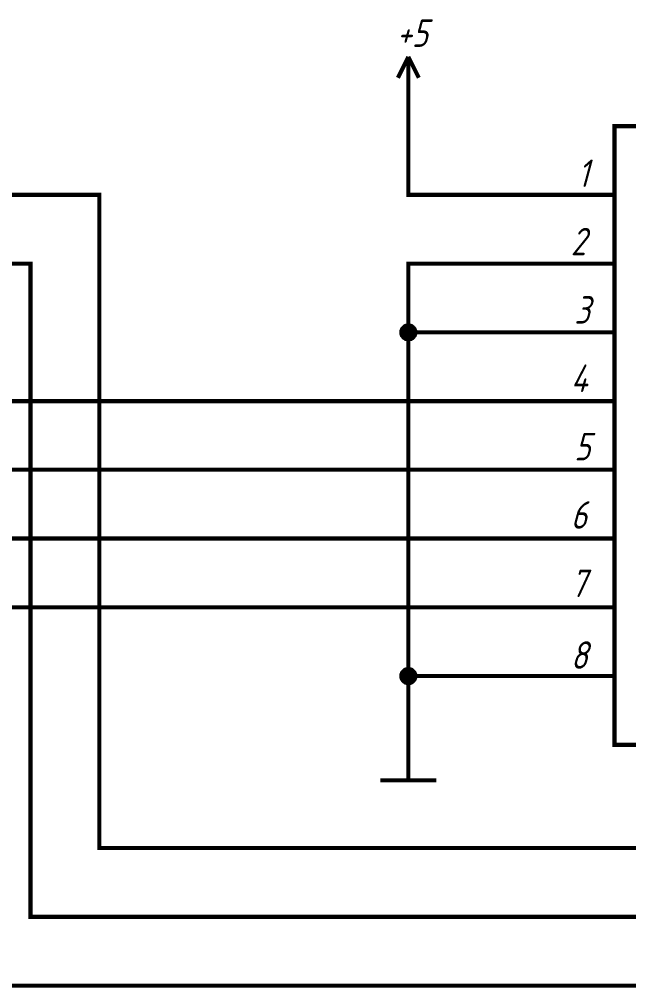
# Model space of a CAD drawing. Extents: x 260 to 1101, y 70 to 664.
# Drawn here: x 435.8 to 480.2, y 444.1 to 514.6 of the extents above; entities that cross this region are included whole.
import ezdxf

# ---------------------------------------------------------------- set-up
doc = ezdxf.new("R2010")
doc.units = 0
doc.header["$MEASUREMENT"] = 0
doc.layers.add('Sheet', color=255, linetype='CONTINUOUS')
doc.styles.add('GOST type A0', font='', dxfattribs={"oblique": 15, "height": 3.5})
doc.styles.get('GOST type A0').set_extended_font_data('GOST type A')

msp = doc.modelspace()

# ---------------------------------------------------------------- linework, layer by layer
at = {"layer": 'Sheet'}
for points, const_width in [([(464.142, 511.823), (463.381, 510.301)], 0.3), ([(464.142, 511.823), (464.903, 510.301)], 0.3), ([(464.142, 509.291), (464.142, 511.823)], 0.3), ([(476.642, 501.788), (464.142, 501.788), (464.142, 509.291)], 0.3), ([(414.157, 501.788), (441.658, 501.788), (441.658, 454.287), (514.127, 454.287), (514.127, 466.792), (509.127, 466.792)], 0.3), ([(479.142, 501.788), (476.642, 501.788)], 0.3), ([(414.157, 496.787), (436.658, 496.787), (436.658, 449.285), (519.127, 449.285), (519.127, 471.793), (509.127, 471.793)], 0.3), ([(464.142, 491.785), (464.142, 496.787), (476.642, 496.787)], 0.3), ([(479.142, 496.787), (476.642, 496.787)], 0.3), ([(463.63, 491.785), (463.63, 491.816), (463.63, 491.831), (463.63, 491.863), (463.645, 491.894), (463.645, 491.909), (463.661, 491.94), (463.661, 491.956), (463.676, 491.987), (463.676, 492.002), (463.692, 492.033), (463.707, 492.049), (463.723, 492.065), (463.738, 492.096), (463.754, 492.111), (463.77, 492.127), (463.785, 492.142), (463.801, 492.158), (463.816, 492.173), (463.832, 492.189), (463.863, 492.204), (463.878, 492.22), (463.894, 492.235), (463.925, 492.251), (463.94, 492.251), (463.971, 492.266), (463.987, 492.266), (464.018, 492.282), (464.034, 492.282), (464.065, 492.298), (464.096, 492.298), (464.111, 492.298), (464.142, 492.298)], 0.3), ([(463.63, 491.785), (463.63, 491.816), (463.63, 491.831), (463.63, 491.863), (463.645, 491.894), (463.645, 491.909), (463.661, 491.94), (463.661, 491.956), (463.676, 491.987), (463.676, 492.002), (463.692, 492.033), (463.707, 492.049), (463.723, 492.065), (463.738, 492.096), (463.754, 492.111), (463.77, 492.127), (463.785, 492.142), (463.801, 492.158), (463.816, 492.173), (463.832, 492.189), (463.863, 492.204), (463.878, 492.22), (463.894, 492.235), (463.925, 492.251), (463.94, 492.251), (463.971, 492.266), (463.987, 492.266), (464.018, 492.282), (464.034, 492.282), (464.065, 492.298), (464.096, 492.298), (464.111, 492.298), (464.142, 492.298)], 0.3), ([(463.63, 491.785), (463.63, 491.816), (463.63, 491.831), (463.63, 491.863), (463.645, 491.894), (463.645, 491.909), (463.661, 491.94), (463.661, 491.956), (463.676, 491.987), (463.676, 492.002), (463.692, 492.033), (463.707, 492.049), (463.723, 492.065), (463.738, 492.096), (463.754, 492.111), (463.77, 492.127), (463.785, 492.142), (463.801, 492.158), (463.816, 492.173), (463.832, 492.189), (463.863, 492.204), (463.878, 492.22), (463.894, 492.235), (463.925, 492.251), (463.94, 492.251), (463.971, 492.266), (463.987, 492.266), (464.018, 492.282), (464.034, 492.282), (464.065, 492.298), (464.096, 492.298), (464.111, 492.298), (464.142, 492.298)], 0.3), ([(463.63, 491.785), (463.63, 491.816), (463.63, 491.831), (463.63, 491.863), (463.645, 491.894), (463.645, 491.909), (463.661, 491.94), (463.661, 491.956), (463.676, 491.987), (463.676, 492.002), (463.692, 492.033), (463.707, 492.049), (463.723, 492.065), (463.738, 492.096), (463.754, 492.111), (463.77, 492.127), (463.785, 492.142), (463.801, 492.158), (463.816, 492.173), (463.832, 492.189), (463.863, 492.204), (463.878, 492.22), (463.894, 492.235), (463.925, 492.251), (463.94, 492.251), (463.971, 492.266), (463.987, 492.266), (464.018, 492.282), (464.034, 492.282), (464.065, 492.298), (464.096, 492.298), (464.111, 492.298), (464.142, 492.298)], 0.3), ([(463.63, 491.785), (463.63, 491.816), (463.63, 491.831), (463.63, 491.863), (463.645, 491.894), (463.645, 491.909), (463.661, 491.94), (463.661, 491.956), (463.676, 491.987), (463.676, 492.002), (463.692, 492.033), (463.707, 492.049), (463.723, 492.065), (463.738, 492.096), (463.754, 492.111), (463.77, 492.127), (463.785, 492.142), (463.801, 492.158), (463.816, 492.173), (463.832, 492.189), (463.863, 492.204), (463.878, 492.22), (463.894, 492.235), (463.925, 492.251), (463.94, 492.251), (463.971, 492.266), (463.987, 492.266), (464.018, 492.282), (464.034, 492.282), (464.065, 492.298), (464.096, 492.298), (464.111, 492.298), (464.142, 492.298)], 0.0991), ([(463.63, 491.785), (463.63, 491.816), (463.63, 491.831), (463.63, 491.863), (463.645, 491.894), (463.645, 491.909), (463.661, 491.94), (463.661, 491.956), (463.676, 491.987), (463.676, 492.002), (463.692, 492.033), (463.707, 492.049), (463.723, 492.065), (463.738, 492.096), (463.754, 492.111), (463.77, 492.127), (463.785, 492.142), (463.801, 492.158), (463.816, 492.173), (463.832, 492.189), (463.863, 492.204), (463.878, 492.22), (463.894, 492.235), (463.925, 492.251), (463.94, 492.251), (463.971, 492.266), (463.987, 492.266), (464.018, 492.282), (464.034, 492.282), (464.065, 492.298), (464.096, 492.298), (464.111, 492.298), (464.142, 492.298)], 0.0991), ([(463.63, 491.785), (463.63, 491.816), (463.63, 491.831), (463.63, 491.863), (463.645, 491.894), (463.645, 491.909), (463.661, 491.94), (463.661, 491.956), (463.676, 491.987), (463.676, 492.002), (463.692, 492.033), (463.707, 492.049), (463.723, 492.065), (463.738, 492.096), (463.754, 492.111), (463.77, 492.127), (463.785, 492.142), (463.801, 492.158), (463.816, 492.173), (463.832, 492.189), (463.863, 492.204), (463.878, 492.22), (463.894, 492.235), (463.925, 492.251), (463.94, 492.251), (463.971, 492.266), (463.987, 492.266), (464.018, 492.282), (464.034, 492.282), (464.065, 492.298), (464.096, 492.298), (464.111, 492.298), (464.142, 492.298)], 0.0991), ([(463.63, 491.785), (463.63, 491.816), (463.63, 491.831), (463.63, 491.863), (463.645, 491.894), (463.645, 491.909), (463.661, 491.94), (463.661, 491.956), (463.676, 491.987), (463.676, 492.002), (463.692, 492.033), (463.707, 492.049), (463.723, 492.065), (463.738, 492.096), (463.754, 492.111), (463.77, 492.127), (463.785, 492.142), (463.801, 492.158), (463.816, 492.173), (463.832, 492.189), (463.863, 492.204), (463.878, 492.22), (463.894, 492.235), (463.925, 492.251), (463.94, 492.251), (463.971, 492.266), (463.987, 492.266), (464.018, 492.282), (464.034, 492.282), (464.065, 492.298), (464.096, 492.298), (464.111, 492.298), (464.142, 492.298)], 0.0991), ([(464.142, 492.298), (464.142, 492.298)], 0.3), ([(464.142, 492.298), (464.173, 492.298), (464.189, 492.298), (464.22, 492.298), (464.251, 492.282), (464.266, 492.282), (464.298, 492.266), (464.313, 492.266), (464.344, 492.251), (464.36, 492.251), (464.391, 492.235), (464.406, 492.22), (464.422, 492.204), (464.453, 492.189), (464.468, 492.173), (464.484, 492.158), (464.499, 492.142), (464.515, 492.127), (464.53, 492.111), (464.546, 492.096), (464.561, 492.065), (464.577, 492.049), (464.593, 492.033), (464.608, 492.002), (464.608, 491.987), (464.624, 491.956), (464.624, 491.94), (464.639, 491.909), (464.639, 491.894), (464.655, 491.863), (464.655, 491.831), (464.655, 491.816), (464.655, 491.785)], 0.3), ([(464.142, 492.298), (464.142, 492.298)], 0.3), ([(464.142, 492.298), (464.173, 492.298), (464.189, 492.298), (464.22, 492.298), (464.251, 492.282), (464.266, 492.282), (464.298, 492.266), (464.313, 492.266), (464.344, 492.251), (464.36, 492.251), (464.391, 492.235), (464.406, 492.22), (464.422, 492.204), (464.453, 492.189), (464.468, 492.173), (464.484, 492.158), (464.499, 492.142), (464.515, 492.127), (464.53, 492.111), (464.546, 492.096), (464.561, 492.065), (464.577, 492.049), (464.593, 492.033), (464.608, 492.002), (464.608, 491.987), (464.624, 491.956), (464.624, 491.94), (464.639, 491.909), (464.639, 491.894), (464.655, 491.863), (464.655, 491.831), (464.655, 491.816), (464.655, 491.785)], 0.3), ([(464.142, 492.298), (464.142, 492.298)], 0.3), ([(464.142, 492.298), (464.173, 492.298), (464.189, 492.298), (464.22, 492.298), (464.251, 492.282), (464.266, 492.282), (464.298, 492.266), (464.313, 492.266), (464.344, 492.251), (464.36, 492.251), (464.391, 492.235), (464.406, 492.22), (464.422, 492.204), (464.453, 492.189), (464.468, 492.173), (464.484, 492.158), (464.499, 492.142), (464.515, 492.127), (464.53, 492.111), (464.546, 492.096), (464.561, 492.065), (464.577, 492.049), (464.593, 492.033), (464.608, 492.002), (464.608, 491.987), (464.624, 491.956), (464.624, 491.94), (464.639, 491.909), (464.639, 491.894), (464.655, 491.863), (464.655, 491.831), (464.655, 491.816), (464.655, 491.785)], 0.3), ([(464.142, 492.298), (464.142, 492.298)], 0.3), ([(464.142, 492.298), (464.173, 492.298), (464.189, 492.298), (464.22, 492.298), (464.251, 492.282), (464.266, 492.282), (464.298, 492.266), (464.313, 492.266), (464.344, 492.251), (464.36, 492.251), (464.391, 492.235), (464.406, 492.22), (464.422, 492.204), (464.453, 492.189), (464.468, 492.173), (464.484, 492.158), (464.499, 492.142), (464.515, 492.127), (464.53, 492.111), (464.546, 492.096), (464.561, 492.065), (464.577, 492.049), (464.593, 492.033), (464.608, 492.002), (464.608, 491.987), (464.624, 491.956), (464.624, 491.94), (464.639, 491.909), (464.639, 491.894), (464.655, 491.863), (464.655, 491.831), (464.655, 491.816), (464.655, 491.785)], 0.3), ([(464.142, 492.298), (464.142, 492.298)], 0.0991), ([(464.142, 492.298), (464.173, 492.298), (464.189, 492.298), (464.22, 492.298), (464.251, 492.282), (464.266, 492.282), (464.298, 492.266), (464.313, 492.266), (464.344, 492.251), (464.36, 492.251), (464.391, 492.235), (464.406, 492.22), (464.422, 492.204), (464.453, 492.189), (464.468, 492.173), (464.484, 492.158), (464.499, 492.142), (464.515, 492.127), (464.53, 492.111), (464.546, 492.096), (464.561, 492.065), (464.577, 492.049), (464.593, 492.033), (464.608, 492.002), (464.608, 491.987), (464.624, 491.956), (464.624, 491.94), (464.639, 491.909), (464.639, 491.894), (464.655, 491.863), (464.655, 491.831), (464.655, 491.816), (464.655, 491.785)], 0.0991), ([(464.142, 492.298), (464.142, 492.298)], 0.0991), ([(464.142, 492.298), (464.173, 492.298), (464.189, 492.298), (464.22, 492.298), (464.251, 492.282), (464.266, 492.282), (464.298, 492.266), (464.313, 492.266), (464.344, 492.251), (464.36, 492.251), (464.391, 492.235), (464.406, 492.22), (464.422, 492.204), (464.453, 492.189), (464.468, 492.173), (464.484, 492.158), (464.499, 492.142), (464.515, 492.127), (464.53, 492.111), (464.546, 492.096), (464.561, 492.065), (464.577, 492.049), (464.593, 492.033), (464.608, 492.002), (464.608, 491.987), (464.624, 491.956), (464.624, 491.94), (464.639, 491.909), (464.639, 491.894), (464.655, 491.863), (464.655, 491.831), (464.655, 491.816), (464.655, 491.785)], 0.0991), ([(464.142, 492.298), (464.142, 492.298)], 0.0991), ([(464.142, 492.298), (464.173, 492.298), (464.189, 492.298), (464.22, 492.298), (464.251, 492.282), (464.266, 492.282), (464.298, 492.266), (464.313, 492.266), (464.344, 492.251), (464.36, 492.251), (464.391, 492.235), (464.406, 492.22), (464.422, 492.204), (464.453, 492.189), (464.468, 492.173), (464.484, 492.158), (464.499, 492.142), (464.515, 492.127), (464.53, 492.111), (464.546, 492.096), (464.561, 492.065), (464.577, 492.049), (464.593, 492.033), (464.608, 492.002), (464.608, 491.987), (464.624, 491.956), (464.624, 491.94), (464.639, 491.909), (464.639, 491.894), (464.655, 491.863), (464.655, 491.831), (464.655, 491.816), (464.655, 491.785)], 0.0991), ([(464.142, 492.298), (464.142, 492.298)], 0.0991), ([(464.142, 492.298), (464.173, 492.298), (464.189, 492.298), (464.22, 492.298), (464.251, 492.282), (464.266, 492.282), (464.298, 492.266), (464.313, 492.266), (464.344, 492.251), (464.36, 492.251), (464.391, 492.235), (464.406, 492.22), (464.422, 492.204), (464.453, 492.189), (464.468, 492.173), (464.484, 492.158), (464.499, 492.142), (464.515, 492.127), (464.53, 492.111), (464.546, 492.096), (464.561, 492.065), (464.577, 492.049), (464.593, 492.033), (464.608, 492.002), (464.608, 491.987), (464.624, 491.956), (464.624, 491.94), (464.639, 491.909), (464.639, 491.894), (464.655, 491.863), (464.655, 491.831), (464.655, 491.816), (464.655, 491.785)], 0.0991), ([(414.157, 491.785), (431.658, 491.785), (431.658, 444.284), (524.127, 444.284), (524.127, 476.795), (509.127, 476.795)], 0.3), ([(464.142, 491.288), (464.111, 491.288), (464.096, 491.288), (464.065, 491.288), (464.034, 491.303), (464.018, 491.303), (463.987, 491.303), (463.971, 491.319), (463.94, 491.319), (463.925, 491.334), (463.894, 491.35), (463.878, 491.365), (463.863, 491.365), (463.832, 491.381), (463.816, 491.397), (463.801, 491.412), (463.785, 491.428), (463.77, 491.443), (463.754, 491.474), (463.738, 491.49), (463.723, 491.505), (463.707, 491.521), (463.692, 491.552), (463.676, 491.567), (463.676, 491.583), (463.661, 491.614), (463.661, 491.63), (463.645, 491.661), (463.645, 491.676), (463.63, 491.707), (463.63, 491.738), (463.63, 491.754), (463.63, 491.785)], 0.3), ([(463.63, 491.785), (463.63, 491.785)], 0.3), ([(464.142, 491.288), (464.111, 491.288), (464.096, 491.288), (464.065, 491.288), (464.034, 491.303), (464.018, 491.303), (463.987, 491.303), (463.971, 491.319), (463.94, 491.319), (463.925, 491.334), (463.894, 491.35), (463.878, 491.365), (463.863, 491.365), (463.832, 491.381), (463.816, 491.397), (463.801, 491.412), (463.785, 491.428), (463.77, 491.443), (463.754, 491.474), (463.738, 491.49), (463.723, 491.505), (463.707, 491.521), (463.692, 491.552), (463.676, 491.567), (463.676, 491.583), (463.661, 491.614), (463.661, 491.63), (463.645, 491.661), (463.645, 491.676), (463.63, 491.707), (463.63, 491.738), (463.63, 491.754), (463.63, 491.785)], 0.3), ([(463.63, 491.785), (463.63, 491.785)], 0.3), ([(464.142, 491.288), (464.111, 491.288), (464.096, 491.288), (464.065, 491.288), (464.034, 491.303), (464.018, 491.303), (463.987, 491.303), (463.971, 491.319), (463.94, 491.319), (463.925, 491.334), (463.894, 491.35), (463.878, 491.365), (463.863, 491.365), (463.832, 491.381), (463.816, 491.397), (463.801, 491.412), (463.785, 491.428), (463.77, 491.443), (463.754, 491.474), (463.738, 491.49), (463.723, 491.505), (463.707, 491.521), (463.692, 491.552), (463.676, 491.567), (463.676, 491.583), (463.661, 491.614), (463.661, 491.63), (463.645, 491.661), (463.645, 491.676), (463.63, 491.707), (463.63, 491.738), (463.63, 491.754), (463.63, 491.785)], 0.3), ([(463.63, 491.785), (463.63, 491.785)], 0.3), ([(464.142, 491.288), (464.111, 491.288), (464.096, 491.288), (464.065, 491.288), (464.034, 491.303), (464.018, 491.303), (463.987, 491.303), (463.971, 491.319), (463.94, 491.319), (463.925, 491.334), (463.894, 491.35), (463.878, 491.365), (463.863, 491.365), (463.832, 491.381), (463.816, 491.397), (463.801, 491.412), (463.785, 491.428), (463.77, 491.443), (463.754, 491.474), (463.738, 491.49), (463.723, 491.505), (463.707, 491.521), (463.692, 491.552), (463.676, 491.567), (463.676, 491.583), (463.661, 491.614), (463.661, 491.63), (463.645, 491.661), (463.645, 491.676), (463.63, 491.707), (463.63, 491.738), (463.63, 491.754), (463.63, 491.785)], 0.3), ([(463.63, 491.785), (463.63, 491.785)], 0.3), ([(464.142, 491.288), (464.111, 491.288), (464.096, 491.288), (464.065, 491.288), (464.034, 491.303), (464.018, 491.303), (463.987, 491.303), (463.971, 491.319), (463.94, 491.319), (463.925, 491.334), (463.894, 491.35), (463.878, 491.365), (463.863, 491.365), (463.832, 491.381), (463.816, 491.397), (463.801, 491.412), (463.785, 491.428), (463.77, 491.443), (463.754, 491.474), (463.738, 491.49), (463.723, 491.505), (463.707, 491.521), (463.692, 491.552), (463.676, 491.567), (463.676, 491.583), (463.661, 491.614), (463.661, 491.63), (463.645, 491.661), (463.645, 491.676), (463.63, 491.707), (463.63, 491.738), (463.63, 491.754), (463.63, 491.785)], 0.0991), ([(463.63, 491.785), (463.63, 491.785)], 0.0991), ([(464.142, 491.288), (464.111, 491.288), (464.096, 491.288), (464.065, 491.288), (464.034, 491.303), (464.018, 491.303), (463.987, 491.303), (463.971, 491.319), (463.94, 491.319), (463.925, 491.334), (463.894, 491.35), (463.878, 491.365), (463.863, 491.365), (463.832, 491.381), (463.816, 491.397), (463.801, 491.412), (463.785, 491.428), (463.77, 491.443), (463.754, 491.474), (463.738, 491.49), (463.723, 491.505), (463.707, 491.521), (463.692, 491.552), (463.676, 491.567), (463.676, 491.583), (463.661, 491.614), (463.661, 491.63), (463.645, 491.661), (463.645, 491.676), (463.63, 491.707), (463.63, 491.738), (463.63, 491.754), (463.63, 491.785)], 0.0991), ([(463.63, 491.785), (463.63, 491.785)], 0.0991), ([(464.142, 491.288), (464.111, 491.288), (464.096, 491.288), (464.065, 491.288), (464.034, 491.303), (464.018, 491.303), (463.987, 491.303), (463.971, 491.319), (463.94, 491.319), (463.925, 491.334), (463.894, 491.35), (463.878, 491.365), (463.863, 491.365), (463.832, 491.381), (463.816, 491.397), (463.801, 491.412), (463.785, 491.428), (463.77, 491.443), (463.754, 491.474), (463.738, 491.49), (463.723, 491.505), (463.707, 491.521), (463.692, 491.552), (463.676, 491.567), (463.676, 491.583), (463.661, 491.614), (463.661, 491.63), (463.645, 491.661), (463.645, 491.676), (463.63, 491.707), (463.63, 491.738), (463.63, 491.754), (463.63, 491.785)], 0.0991), ([(463.63, 491.785), (463.63, 491.785)], 0.0991), ([(464.142, 491.288), (464.111, 491.288), (464.096, 491.288), (464.065, 491.288), (464.034, 491.303), (464.018, 491.303), (463.987, 491.303), (463.971, 491.319), (463.94, 491.319), (463.925, 491.334), (463.894, 491.35), (463.878, 491.365), (463.863, 491.365), (463.832, 491.381), (463.816, 491.397), (463.801, 491.412), (463.785, 491.428), (463.77, 491.443), (463.754, 491.474), (463.738, 491.49), (463.723, 491.505), (463.707, 491.521), (463.692, 491.552), (463.676, 491.567), (463.676, 491.583), (463.661, 491.614), (463.661, 491.63), (463.645, 491.661), (463.645, 491.676), (463.63, 491.707), (463.63, 491.738), (463.63, 491.754), (463.63, 491.785)], 0.0991), ([(463.63, 491.785), (463.63, 491.785)], 0.0991), ([(476.642, 491.785), (464.142, 491.785), (464.142, 466.792)], 0.3), ([(464.655, 491.785), (464.655, 491.754), (464.655, 491.738), (464.655, 491.707), (464.639, 491.676), (464.639, 491.661), (464.624, 491.63), (464.624, 491.614), (464.608, 491.583), (464.608, 491.567), (464.593, 491.552), (464.577, 491.521), (464.561, 491.505), (464.546, 491.49), (464.53, 491.474), (464.515, 491.443), (464.499, 491.428), (464.484, 491.412), (464.468, 491.397), (464.453, 491.381), (464.422, 491.365), (464.406, 491.365), (464.391, 491.35), (464.36, 491.334), (464.344, 491.319), (464.313, 491.319), (464.298, 491.303), (464.266, 491.303), (464.251, 491.303), (464.22, 491.288), (464.189, 491.288), (464.173, 491.288), (464.142, 491.288)], 0.3), ([(464.655, 491.785), (464.655, 491.754), (464.655, 491.738), (464.655, 491.707), (464.639, 491.676), (464.639, 491.661), (464.624, 491.63), (464.624, 491.614), (464.608, 491.583), (464.608, 491.567), (464.593, 491.552), (464.577, 491.521), (464.561, 491.505), (464.546, 491.49), (464.53, 491.474), (464.515, 491.443), (464.499, 491.428), (464.484, 491.412), (464.468, 491.397), (464.453, 491.381), (464.422, 491.365), (464.406, 491.365), (464.391, 491.35), (464.36, 491.334), (464.344, 491.319), (464.313, 491.319), (464.298, 491.303), (464.266, 491.303), (464.251, 491.303), (464.22, 491.288), (464.189, 491.288), (464.173, 491.288), (464.142, 491.288)], 0.3), ([(464.655, 491.785), (464.655, 491.754), (464.655, 491.738), (464.655, 491.707), (464.639, 491.676), (464.639, 491.661), (464.624, 491.63), (464.624, 491.614), (464.608, 491.583), (464.608, 491.567), (464.593, 491.552), (464.577, 491.521), (464.561, 491.505), (464.546, 491.49), (464.53, 491.474), (464.515, 491.443), (464.499, 491.428), (464.484, 491.412), (464.468, 491.397), (464.453, 491.381), (464.422, 491.365), (464.406, 491.365), (464.391, 491.35), (464.36, 491.334), (464.344, 491.319), (464.313, 491.319), (464.298, 491.303), (464.266, 491.303), (464.251, 491.303), (464.22, 491.288), (464.189, 491.288), (464.173, 491.288), (464.142, 491.288)], 0.3), ([(464.655, 491.785), (464.655, 491.754), (464.655, 491.738), (464.655, 491.707), (464.639, 491.676), (464.639, 491.661), (464.624, 491.63), (464.624, 491.614), (464.608, 491.583), (464.608, 491.567), (464.593, 491.552), (464.577, 491.521), (464.561, 491.505), (464.546, 491.49), (464.53, 491.474), (464.515, 491.443), (464.499, 491.428), (464.484, 491.412), (464.468, 491.397), (464.453, 491.381), (464.422, 491.365), (464.406, 491.365), (464.391, 491.35), (464.36, 491.334), (464.344, 491.319), (464.313, 491.319), (464.298, 491.303), (464.266, 491.303), (464.251, 491.303), (464.22, 491.288), (464.189, 491.288), (464.173, 491.288), (464.142, 491.288)], 0.3), ([(464.655, 491.785), (464.655, 491.754), (464.655, 491.738), (464.655, 491.707), (464.639, 491.676), (464.639, 491.661), (464.624, 491.63), (464.624, 491.614), (464.608, 491.583), (464.608, 491.567), (464.593, 491.552), (464.577, 491.521), (464.561, 491.505), (464.546, 491.49), (464.53, 491.474), (464.515, 491.443), (464.499, 491.428), (464.484, 491.412), (464.468, 491.397), (464.453, 491.381), (464.422, 491.365), (464.406, 491.365), (464.391, 491.35), (464.36, 491.334), (464.344, 491.319), (464.313, 491.319), (464.298, 491.303), (464.266, 491.303), (464.251, 491.303), (464.22, 491.288), (464.189, 491.288), (464.173, 491.288), (464.142, 491.288)], 0.0991), ([(464.655, 491.785), (464.655, 491.754), (464.655, 491.738), (464.655, 491.707), (464.639, 491.676), (464.639, 491.661), (464.624, 491.63), (464.624, 491.614), (464.608, 491.583), (464.608, 491.567), (464.593, 491.552), (464.577, 491.521), (464.561, 491.505), (464.546, 491.49), (464.53, 491.474), (464.515, 491.443), (464.499, 491.428), (464.484, 491.412), (464.468, 491.397), (464.453, 491.381), (464.422, 491.365), (464.406, 491.365), (464.391, 491.35), (464.36, 491.334), (464.344, 491.319), (464.313, 491.319), (464.298, 491.303), (464.266, 491.303), (464.251, 491.303), (464.22, 491.288), (464.189, 491.288), (464.173, 491.288), (464.142, 491.288)], 0.0991), ([(464.655, 491.785), (464.655, 491.754), (464.655, 491.738), (464.655, 491.707), (464.639, 491.676), (464.639, 491.661), (464.624, 491.63), (464.624, 491.614), (464.608, 491.583), (464.608, 491.567), (464.593, 491.552), (464.577, 491.521), (464.561, 491.505), (464.546, 491.49), (464.53, 491.474), (464.515, 491.443), (464.499, 491.428), (464.484, 491.412), (464.468, 491.397), (464.453, 491.381), (464.422, 491.365), (464.406, 491.365), (464.391, 491.35), (464.36, 491.334), (464.344, 491.319), (464.313, 491.319), (464.298, 491.303), (464.266, 491.303), (464.251, 491.303), (464.22, 491.288), (464.189, 491.288), (464.173, 491.288), (464.142, 491.288)], 0.0991), ([(464.655, 491.785), (464.655, 491.754), (464.655, 491.738), (464.655, 491.707), (464.639, 491.676), (464.639, 491.661), (464.624, 491.63), (464.624, 491.614), (464.608, 491.583), (464.608, 491.567), (464.593, 491.552), (464.577, 491.521), (464.561, 491.505), (464.546, 491.49), (464.53, 491.474), (464.515, 491.443), (464.499, 491.428), (464.484, 491.412), (464.468, 491.397), (464.453, 491.381), (464.422, 491.365), (464.406, 491.365), (464.391, 491.35), (464.36, 491.334), (464.344, 491.319), (464.313, 491.319), (464.298, 491.303), (464.266, 491.303), (464.251, 491.303), (464.22, 491.288), (464.189, 491.288), (464.173, 491.288), (464.142, 491.288)], 0.0991), ([(464.655, 491.785), (464.655, 491.785), (464.655, 491.785), (464.655, 491.785), (464.655, 491.785), (464.655, 491.785), (464.655, 491.785), (464.655, 491.785), (464.655, 491.785), (464.655, 491.785), (464.655, 491.785), (464.655, 491.785), (464.655, 491.785), (464.655, 491.785), (464.655, 491.785), (464.655, 491.785), (464.655, 491.785), (464.655, 491.785), (464.655, 491.785), (464.655, 491.785), (464.655, 491.785), (464.655, 491.785), (464.655, 491.785), (464.655, 491.785), (464.655, 491.785), (464.655, 491.785), (464.655, 491.785), (464.655, 491.785), (464.655, 491.785), (464.655, 491.785), (464.655, 491.785), (464.655, 491.785), (464.655, 491.785)], 0.3), ([(464.655, 491.785), (464.655, 491.785)], 0.3), ([(464.655, 491.785), (464.655, 491.785), (464.655, 491.785), (464.655, 491.785), (464.655, 491.785), (464.655, 491.785), (464.655, 491.785), (464.655, 491.785), (464.655, 491.785), (464.655, 491.785), (464.655, 491.785), (464.655, 491.785), (464.655, 491.785), (464.655, 491.785), (464.655, 491.785), (464.655, 491.785), (464.655, 491.785), (464.655, 491.785), (464.655, 491.785), (464.655, 491.785), (464.655, 491.785), (464.655, 491.785), (464.655, 491.785), (464.655, 491.785), (464.655, 491.785), (464.655, 491.785), (464.655, 491.785), (464.655, 491.785), (464.655, 491.785), (464.655, 491.785), (464.655, 491.785), (464.655, 491.785), (464.655, 491.785)], 0.3), ([(464.655, 491.785), (464.655, 491.785)], 0.3), ([(464.655, 491.785), (464.655, 491.785), (464.655, 491.785), (464.655, 491.785), (464.655, 491.785), (464.655, 491.785), (464.655, 491.785), (464.655, 491.785), (464.655, 491.785), (464.655, 491.785), (464.655, 491.785), (464.655, 491.785), (464.655, 491.785), (464.655, 491.785), (464.655, 491.785), (464.655, 491.785), (464.655, 491.785), (464.655, 491.785), (464.655, 491.785), (464.655, 491.785), (464.655, 491.785), (464.655, 491.785), (464.655, 491.785), (464.655, 491.785), (464.655, 491.785), (464.655, 491.785), (464.655, 491.785), (464.655, 491.785), (464.655, 491.785), (464.655, 491.785), (464.655, 491.785), (464.655, 491.785), (464.655, 491.785)], 0.3), ([(464.655, 491.785), (464.655, 491.785)], 0.3), ([(464.655, 491.785), (464.655, 491.785), (464.655, 491.785), (464.655, 491.785), (464.655, 491.785), (464.655, 491.785), (464.655, 491.785), (464.655, 491.785), (464.655, 491.785), (464.655, 491.785), (464.655, 491.785), (464.655, 491.785), (464.655, 491.785), (464.655, 491.785), (464.655, 491.785), (464.655, 491.785), (464.655, 491.785), (464.655, 491.785), (464.655, 491.785), (464.655, 491.785), (464.655, 491.785), (464.655, 491.785), (464.655, 491.785), (464.655, 491.785), (464.655, 491.785), (464.655, 491.785), (464.655, 491.785), (464.655, 491.785), (464.655, 491.785), (464.655, 491.785), (464.655, 491.785), (464.655, 491.785), (464.655, 491.785)], 0.3), ([(464.655, 491.785), (464.655, 491.785)], 0.3), ([(464.655, 491.785), (464.655, 491.785), (464.655, 491.785), (464.655, 491.785), (464.655, 491.785), (464.655, 491.785), (464.655, 491.785), (464.655, 491.785), (464.655, 491.785), (464.655, 491.785), (464.655, 491.785), (464.655, 491.785), (464.655, 491.785), (464.655, 491.785), (464.655, 491.785), (464.655, 491.785), (464.655, 491.785), (464.655, 491.785), (464.655, 491.785), (464.655, 491.785), (464.655, 491.785), (464.655, 491.785), (464.655, 491.785), (464.655, 491.785), (464.655, 491.785), (464.655, 491.785), (464.655, 491.785), (464.655, 491.785), (464.655, 491.785), (464.655, 491.785), (464.655, 491.785), (464.655, 491.785), (464.655, 491.785)], 0.0991), ([(464.655, 491.785), (464.655, 491.785)], 0.0991), ([(464.655, 491.785), (464.655, 491.785), (464.655, 491.785), (464.655, 491.785), (464.655, 491.785), (464.655, 491.785), (464.655, 491.785), (464.655, 491.785), (464.655, 491.785), (464.655, 491.785), (464.655, 491.785), (464.655, 491.785), (464.655, 491.785), (464.655, 491.785), (464.655, 491.785), (464.655, 491.785), (464.655, 491.785), (464.655, 491.785), (464.655, 491.785), (464.655, 491.785), (464.655, 491.785), (464.655, 491.785), (464.655, 491.785), (464.655, 491.785), (464.655, 491.785), (464.655, 491.785), (464.655, 491.785), (464.655, 491.785), (464.655, 491.785), (464.655, 491.785), (464.655, 491.785), (464.655, 491.785), (464.655, 491.785)], 0.0991), ([(464.655, 491.785), (464.655, 491.785)], 0.0991), ([(464.655, 491.785), (464.655, 491.785), (464.655, 491.785), (464.655, 491.785), (464.655, 491.785), (464.655, 491.785), (464.655, 491.785), (464.655, 491.785), (464.655, 491.785), (464.655, 491.785), (464.655, 491.785), (464.655, 491.785), (464.655, 491.785), (464.655, 491.785), (464.655, 491.785), (464.655, 491.785), (464.655, 491.785), (464.655, 491.785), (464.655, 491.785), (464.655, 491.785), (464.655, 491.785), (464.655, 491.785), (464.655, 491.785), (464.655, 491.785), (464.655, 491.785), (464.655, 491.785), (464.655, 491.785), (464.655, 491.785), (464.655, 491.785), (464.655, 491.785), (464.655, 491.785), (464.655, 491.785), (464.655, 491.785)], 0.0991), ([(464.655, 491.785), (464.655, 491.785)], 0.0991), ([(464.655, 491.785), (464.655, 491.785), (464.655, 491.785), (464.655, 491.785), (464.655, 491.785), (464.655, 491.785), (464.655, 491.785), (464.655, 491.785), (464.655, 491.785), (464.655, 491.785), (464.655, 491.785), (464.655, 491.785), (464.655, 491.785), (464.655, 491.785), (464.655, 491.785), (464.655, 491.785), (464.655, 491.785), (464.655, 491.785), (464.655, 491.785), (464.655, 491.785), (464.655, 491.785), (464.655, 491.785), (464.655, 491.785), (464.655, 491.785), (464.655, 491.785), (464.655, 491.785), (464.655, 491.785), (464.655, 491.785), (464.655, 491.785), (464.655, 491.785), (464.655, 491.785), (464.655, 491.785), (464.655, 491.785)], 0.0991), ([(464.655, 491.785), (464.655, 491.785)], 0.0991), ([(479.142, 491.785), (476.642, 491.785)], 0.3), ([(414.157, 486.783), (476.642, 486.783)], 0.3), ([(479.142, 486.783), (476.642, 486.783)], 0.3), ([(414.157, 481.797), (476.642, 481.797)], 0.3), ([(479.142, 481.797), (476.642, 481.797)], 0.3), ([(414.157, 476.795), (476.642, 476.795)], 0.3), ([(479.142, 476.795), (476.642, 476.795)], 0.3), ([(414.157, 471.793), (476.642, 471.793)], 0.3), ([(479.142, 471.793), (476.642, 471.793)], 0.3), ([(463.63, 466.792), (463.63, 466.823), (463.63, 466.838), (463.63, 466.869), (463.645, 466.9), (463.645, 466.916), (463.661, 466.947), (463.661, 466.962), (463.676, 466.993), (463.676, 467.009), (463.692, 467.04), (463.707, 467.056), (463.723, 467.071), (463.738, 467.102), (463.754, 467.118), (463.77, 467.133), (463.785, 467.149), (463.801, 467.164), (463.816, 467.18), (463.832, 467.195), (463.863, 467.211), (463.878, 467.226), (463.894, 467.242), (463.925, 467.258), (463.94, 467.258), (463.971, 467.273), (463.987, 467.273), (464.018, 467.289), (464.034, 467.289), (464.065, 467.304), (464.096, 467.304), (464.111, 467.304), (464.142, 467.304)], 0.3), ([(463.63, 466.792), (463.63, 466.823), (463.63, 466.838), (463.63, 466.869), (463.645, 466.9), (463.645, 466.916), (463.661, 466.947), (463.661, 466.962), (463.676, 466.993), (463.676, 467.009), (463.692, 467.04), (463.707, 467.056), (463.723, 467.071), (463.738, 467.102), (463.754, 467.118), (463.77, 467.133), (463.785, 467.149), (463.801, 467.164), (463.816, 467.18), (463.832, 467.195), (463.863, 467.211), (463.878, 467.226), (463.894, 467.242), (463.925, 467.258), (463.94, 467.258), (463.971, 467.273), (463.987, 467.273), (464.018, 467.289), (464.034, 467.289), (464.065, 467.304), (464.096, 467.304), (464.111, 467.304), (464.142, 467.304)], 0.3), ([(463.63, 466.792), (463.63, 466.823), (463.63, 466.838), (463.63, 466.869), (463.645, 466.9), (463.645, 466.916), (463.661, 466.947), (463.661, 466.962), (463.676, 466.993), (463.676, 467.009), (463.692, 467.04), (463.707, 467.056), (463.723, 467.071), (463.738, 467.102), (463.754, 467.118), (463.77, 467.133), (463.785, 467.149), (463.801, 467.164), (463.816, 467.18), (463.832, 467.195), (463.863, 467.211), (463.878, 467.226), (463.894, 467.242), (463.925, 467.258), (463.94, 467.258), (463.971, 467.273), (463.987, 467.273), (464.018, 467.289), (464.034, 467.289), (464.065, 467.304), (464.096, 467.304), (464.111, 467.304), (464.142, 467.304)], 0.3), ([(463.63, 466.792), (463.63, 466.823), (463.63, 466.838), (463.63, 466.869), (463.645, 466.9), (463.645, 466.916), (463.661, 466.947), (463.661, 466.962), (463.676, 466.993), (463.676, 467.009), (463.692, 467.04), (463.707, 467.056), (463.723, 467.071), (463.738, 467.102), (463.754, 467.118), (463.77, 467.133), (463.785, 467.149), (463.801, 467.164), (463.816, 467.18), (463.832, 467.195), (463.863, 467.211), (463.878, 467.226), (463.894, 467.242), (463.925, 467.258), (463.94, 467.258), (463.971, 467.273), (463.987, 467.273), (464.018, 467.289), (464.034, 467.289), (464.065, 467.304), (464.096, 467.304), (464.111, 467.304), (464.142, 467.304)], 0.3), ([(464.142, 466.279), (464.111, 466.279), (464.096, 466.279), (464.065, 466.279), (464.034, 466.294), (464.018, 466.294), (463.987, 466.31), (463.971, 466.31), (463.94, 466.326), (463.925, 466.326), (463.894, 466.341), (463.878, 466.357), (463.863, 466.372), (463.832, 466.388), (463.816, 466.403), (463.801, 466.419), (463.785, 466.434), (463.77, 466.45), (463.754, 466.465), (463.738, 466.481), (463.723, 466.512), (463.707, 466.527), (463.692, 466.543), (463.676, 466.574), (463.676, 466.59), (463.661, 466.621), (463.661, 466.636), (463.645, 466.667), (463.645, 466.683), (463.63, 466.714), (463.63, 466.745), (463.63, 466.76), (463.63, 466.792)], 0.3), ([(463.63, 466.792), (463.63, 466.792)], 0.3), ([(464.142, 466.279), (464.111, 466.279), (464.096, 466.279), (464.065, 466.279), (464.034, 466.294), (464.018, 466.294), (463.987, 466.31), (463.971, 466.31), (463.94, 466.326), (463.925, 466.326), (463.894, 466.341), (463.878, 466.357), (463.863, 466.372), (463.832, 466.388), (463.816, 466.403), (463.801, 466.419), (463.785, 466.434), (463.77, 466.45), (463.754, 466.465), (463.738, 466.481), (463.723, 466.512), (463.707, 466.527), (463.692, 466.543), (463.676, 466.574), (463.676, 466.59), (463.661, 466.621), (463.661, 466.636), (463.645, 466.667), (463.645, 466.683), (463.63, 466.714), (463.63, 466.745), (463.63, 466.76), (463.63, 466.792)], 0.3), ([(463.63, 466.792), (463.63, 466.792)], 0.3), ([(464.142, 466.279), (464.111, 466.279), (464.096, 466.279), (464.065, 466.279), (464.034, 466.294), (464.018, 466.294), (463.987, 466.31), (463.971, 466.31), (463.94, 466.326), (463.925, 466.326), (463.894, 466.341), (463.878, 466.357), (463.863, 466.372), (463.832, 466.388), (463.816, 466.403), (463.801, 466.419), (463.785, 466.434), (463.77, 466.45), (463.754, 466.465), (463.738, 466.481), (463.723, 466.512), (463.707, 466.527), (463.692, 466.543), (463.676, 466.574), (463.676, 466.59), (463.661, 466.621), (463.661, 466.636), (463.645, 466.667), (463.645, 466.683), (463.63, 466.714), (463.63, 466.745), (463.63, 466.76), (463.63, 466.792)], 0.3), ([(463.63, 466.792), (463.63, 466.792)], 0.3), ([(464.142, 466.279), (464.111, 466.279), (464.096, 466.279), (464.065, 466.279), (464.034, 466.294), (464.018, 466.294), (463.987, 466.31), (463.971, 466.31), (463.94, 466.326), (463.925, 466.326), (463.894, 466.341), (463.878, 466.357), (463.863, 466.372), (463.832, 466.388), (463.816, 466.403), (463.801, 466.419), (463.785, 466.434), (463.77, 466.45), (463.754, 466.465), (463.738, 466.481), (463.723, 466.512), (463.707, 466.527), (463.692, 466.543), (463.676, 466.574), (463.676, 466.59), (463.661, 466.621), (463.661, 466.636), (463.645, 466.667), (463.645, 466.683), (463.63, 466.714), (463.63, 466.745), (463.63, 466.76), (463.63, 466.792)], 0.3), ([(463.63, 466.792), (463.63, 466.792)], 0.3), ([(463.63, 466.792), (463.63, 466.823), (463.63, 466.838), (463.63, 466.869), (463.645, 466.9), (463.645, 466.916), (463.661, 466.947), (463.661, 466.962), (463.676, 466.993), (463.676, 467.009), (463.692, 467.04), (463.707, 467.056), (463.723, 467.071), (463.738, 467.102), (463.754, 467.118), (463.77, 467.133), (463.785, 467.149), (463.801, 467.164), (463.816, 467.18), (463.832, 467.195), (463.863, 467.211), (463.878, 467.226), (463.894, 467.242), (463.925, 467.258), (463.94, 467.258), (463.971, 467.273), (463.987, 467.273), (464.018, 467.289), (464.034, 467.289), (464.065, 467.304), (464.096, 467.304), (464.111, 467.304), (464.142, 467.304)], 0.0991), ([(463.63, 466.792), (463.63, 466.823), (463.63, 466.838), (463.63, 466.869), (463.645, 466.9), (463.645, 466.916), (463.661, 466.947), (463.661, 466.962), (463.676, 466.993), (463.676, 467.009), (463.692, 467.04), (463.707, 467.056), (463.723, 467.071), (463.738, 467.102), (463.754, 467.118), (463.77, 467.133), (463.785, 467.149), (463.801, 467.164), (463.816, 467.18), (463.832, 467.195), (463.863, 467.211), (463.878, 467.226), (463.894, 467.242), (463.925, 467.258), (463.94, 467.258), (463.971, 467.273), (463.987, 467.273), (464.018, 467.289), (464.034, 467.289), (464.065, 467.304), (464.096, 467.304), (464.111, 467.304), (464.142, 467.304)], 0.0991), ([(463.63, 466.792), (463.63, 466.823), (463.63, 466.838), (463.63, 466.869), (463.645, 466.9), (463.645, 466.916), (463.661, 466.947), (463.661, 466.962), (463.676, 466.993), (463.676, 467.009), (463.692, 467.04), (463.707, 467.056), (463.723, 467.071), (463.738, 467.102), (463.754, 467.118), (463.77, 467.133), (463.785, 467.149), (463.801, 467.164), (463.816, 467.18), (463.832, 467.195), (463.863, 467.211), (463.878, 467.226), (463.894, 467.242), (463.925, 467.258), (463.94, 467.258), (463.971, 467.273), (463.987, 467.273), (464.018, 467.289), (464.034, 467.289), (464.065, 467.304), (464.096, 467.304), (464.111, 467.304), (464.142, 467.304)], 0.0991), ([(463.63, 466.792), (463.63, 466.823), (463.63, 466.838), (463.63, 466.869), (463.645, 466.9), (463.645, 466.916), (463.661, 466.947), (463.661, 466.962), (463.676, 466.993), (463.676, 467.009), (463.692, 467.04), (463.707, 467.056), (463.723, 467.071), (463.738, 467.102), (463.754, 467.118), (463.77, 467.133), (463.785, 467.149), (463.801, 467.164), (463.816, 467.18), (463.832, 467.195), (463.863, 467.211), (463.878, 467.226), (463.894, 467.242), (463.925, 467.258), (463.94, 467.258), (463.971, 467.273), (463.987, 467.273), (464.018, 467.289), (464.034, 467.289), (464.065, 467.304), (464.096, 467.304), (464.111, 467.304), (464.142, 467.304)], 0.0991), ([(464.142, 467.304), (464.142, 467.304)], 0.3), ([(464.142, 467.304), (464.173, 467.304), (464.189, 467.304), (464.22, 467.304), (464.251, 467.289), (464.266, 467.289), (464.298, 467.273), (464.313, 467.273), (464.344, 467.258), (464.36, 467.258), (464.391, 467.242), (464.406, 467.226), (464.422, 467.211), (464.453, 467.195), (464.468, 467.18), (464.484, 467.164), (464.499, 467.149), (464.515, 467.133), (464.53, 467.118), (464.546, 467.102), (464.561, 467.071), (464.577, 467.056), (464.593, 467.04), (464.608, 467.009), (464.608, 466.993), (464.624, 466.962), (464.624, 466.947), (464.639, 466.916), (464.639, 466.9), (464.655, 466.869), (464.655, 466.838), (464.655, 466.823), (464.655, 466.792)], 0.3), ([(464.142, 467.304), (464.142, 467.304)], 0.3), ([(464.142, 467.304), (464.173, 467.304), (464.189, 467.304), (464.22, 467.304), (464.251, 467.289), (464.266, 467.289), (464.298, 467.273), (464.313, 467.273), (464.344, 467.258), (464.36, 467.258), (464.391, 467.242), (464.406, 467.226), (464.422, 467.211), (464.453, 467.195), (464.468, 467.18), (464.484, 467.164), (464.499, 467.149), (464.515, 467.133), (464.53, 467.118), (464.546, 467.102), (464.561, 467.071), (464.577, 467.056), (464.593, 467.04), (464.608, 467.009), (464.608, 466.993), (464.624, 466.962), (464.624, 466.947), (464.639, 466.916), (464.639, 466.9), (464.655, 466.869), (464.655, 466.838), (464.655, 466.823), (464.655, 466.792)], 0.3), ([(464.142, 467.304), (464.142, 467.304)], 0.3), ([(464.142, 467.304), (464.173, 467.304), (464.189, 467.304), (464.22, 467.304), (464.251, 467.289), (464.266, 467.289), (464.298, 467.273), (464.313, 467.273), (464.344, 467.258), (464.36, 467.258), (464.391, 467.242), (464.406, 467.226), (464.422, 467.211), (464.453, 467.195), (464.468, 467.18), (464.484, 467.164), (464.499, 467.149), (464.515, 467.133), (464.53, 467.118), (464.546, 467.102), (464.561, 467.071), (464.577, 467.056), (464.593, 467.04), (464.608, 467.009), (464.608, 466.993), (464.624, 466.962), (464.624, 466.947), (464.639, 466.916), (464.639, 466.9), (464.655, 466.869), (464.655, 466.838), (464.655, 466.823), (464.655, 466.792)], 0.3), ([(464.142, 467.304), (464.142, 467.304)], 0.3), ([(464.142, 467.304), (464.173, 467.304), (464.189, 467.304), (464.22, 467.304), (464.251, 467.289), (464.266, 467.289), (464.298, 467.273), (464.313, 467.273), (464.344, 467.258), (464.36, 467.258), (464.391, 467.242), (464.406, 467.226), (464.422, 467.211), (464.453, 467.195), (464.468, 467.18), (464.484, 467.164), (464.499, 467.149), (464.515, 467.133), (464.53, 467.118), (464.546, 467.102), (464.561, 467.071), (464.577, 467.056), (464.593, 467.04), (464.608, 467.009), (464.608, 466.993), (464.624, 466.962), (464.624, 466.947), (464.639, 466.916), (464.639, 466.9), (464.655, 466.869), (464.655, 466.838), (464.655, 466.823), (464.655, 466.792)], 0.3), ([(476.642, 466.792), (464.142, 466.792), (464.142, 464.291)], 0.3), ([(464.655, 466.792), (464.655, 466.76), (464.655, 466.745), (464.655, 466.714), (464.639, 466.683), (464.639, 466.667), (464.624, 466.636), (464.624, 466.621), (464.608, 466.59), (464.608, 466.574), (464.593, 466.543), (464.577, 466.527), (464.561, 466.512), (464.546, 466.481), (464.53, 466.465), (464.515, 466.45), (464.499, 466.434), (464.484, 466.419), (464.468, 466.403), (464.453, 466.388), (464.422, 466.372), (464.406, 466.357), (464.391, 466.341), (464.36, 466.326), (464.344, 466.326), (464.313, 466.31), (464.298, 466.31), (464.266, 466.294), (464.251, 466.294), (464.22, 466.279), (464.189, 466.279), (464.173, 466.279), (464.142, 466.279)], 0.3), ([(464.655, 466.792), (464.655, 466.76), (464.655, 466.745), (464.655, 466.714), (464.639, 466.683), (464.639, 466.667), (464.624, 466.636), (464.624, 466.621), (464.608, 466.59), (464.608, 466.574), (464.593, 466.543), (464.577, 466.527), (464.561, 466.512), (464.546, 466.481), (464.53, 466.465), (464.515, 466.45), (464.499, 466.434), (464.484, 466.419), (464.468, 466.403), (464.453, 466.388), (464.422, 466.372), (464.406, 466.357), (464.391, 466.341), (464.36, 466.326), (464.344, 466.326), (464.313, 466.31), (464.298, 466.31), (464.266, 466.294), (464.251, 466.294), (464.22, 466.279), (464.189, 466.279), (464.173, 466.279), (464.142, 466.279)], 0.3), ([(464.655, 466.792), (464.655, 466.76), (464.655, 466.745), (464.655, 466.714), (464.639, 466.683), (464.639, 466.667), (464.624, 466.636), (464.624, 466.621), (464.608, 466.59), (464.608, 466.574), (464.593, 466.543), (464.577, 466.527), (464.561, 466.512), (464.546, 466.481), (464.53, 466.465), (464.515, 466.45), (464.499, 466.434), (464.484, 466.419), (464.468, 466.403), (464.453, 466.388), (464.422, 466.372), (464.406, 466.357), (464.391, 466.341), (464.36, 466.326), (464.344, 466.326), (464.313, 466.31), (464.298, 466.31), (464.266, 466.294), (464.251, 466.294), (464.22, 466.279), (464.189, 466.279), (464.173, 466.279), (464.142, 466.279)], 0.3), ([(464.655, 466.792), (464.655, 466.76), (464.655, 466.745), (464.655, 466.714), (464.639, 466.683), (464.639, 466.667), (464.624, 466.636), (464.624, 466.621), (464.608, 466.59), (464.608, 466.574), (464.593, 466.543), (464.577, 466.527), (464.561, 466.512), (464.546, 466.481), (464.53, 466.465), (464.515, 466.45), (464.499, 466.434), (464.484, 466.419), (464.468, 466.403), (464.453, 466.388), (464.422, 466.372), (464.406, 466.357), (464.391, 466.341), (464.36, 466.326), (464.344, 466.326), (464.313, 466.31), (464.298, 466.31), (464.266, 466.294), (464.251, 466.294), (464.22, 466.279), (464.189, 466.279), (464.173, 466.279), (464.142, 466.279)], 0.3), ([(464.142, 467.304), (464.142, 467.304)], 0.0991), ([(464.142, 467.304), (464.173, 467.304), (464.189, 467.304), (464.22, 467.304), (464.251, 467.289), (464.266, 467.289), (464.298, 467.273), (464.313, 467.273), (464.344, 467.258), (464.36, 467.258), (464.391, 467.242), (464.406, 467.226), (464.422, 467.211), (464.453, 467.195), (464.468, 467.18), (464.484, 467.164), (464.499, 467.149), (464.515, 467.133), (464.53, 467.118), (464.546, 467.102), (464.561, 467.071), (464.577, 467.056), (464.593, 467.04), (464.608, 467.009), (464.608, 466.993), (464.624, 466.962), (464.624, 466.947), (464.639, 466.916), (464.639, 466.9), (464.655, 466.869), (464.655, 466.838), (464.655, 466.823), (464.655, 466.792)], 0.0991), ([(464.142, 467.304), (464.142, 467.304)], 0.0991), ([(464.142, 467.304), (464.173, 467.304), (464.189, 467.304), (464.22, 467.304), (464.251, 467.289), (464.266, 467.289), (464.298, 467.273), (464.313, 467.273), (464.344, 467.258), (464.36, 467.258), (464.391, 467.242), (464.406, 467.226), (464.422, 467.211), (464.453, 467.195), (464.468, 467.18), (464.484, 467.164), (464.499, 467.149), (464.515, 467.133), (464.53, 467.118), (464.546, 467.102), (464.561, 467.071), (464.577, 467.056), (464.593, 467.04), (464.608, 467.009), (464.608, 466.993), (464.624, 466.962), (464.624, 466.947), (464.639, 466.916), (464.639, 466.9), (464.655, 466.869), (464.655, 466.838), (464.655, 466.823), (464.655, 466.792)], 0.0991), ([(464.142, 467.304), (464.142, 467.304)], 0.0991), ([(464.142, 467.304), (464.173, 467.304), (464.189, 467.304), (464.22, 467.304), (464.251, 467.289), (464.266, 467.289), (464.298, 467.273), (464.313, 467.273), (464.344, 467.258), (464.36, 467.258), (464.391, 467.242), (464.406, 467.226), (464.422, 467.211), (464.453, 467.195), (464.468, 467.18), (464.484, 467.164), (464.499, 467.149), (464.515, 467.133), (464.53, 467.118), (464.546, 467.102), (464.561, 467.071), (464.577, 467.056), (464.593, 467.04), (464.608, 467.009), (464.608, 466.993), (464.624, 466.962), (464.624, 466.947), (464.639, 466.916), (464.639, 466.9), (464.655, 466.869), (464.655, 466.838), (464.655, 466.823), (464.655, 466.792)], 0.0991), ([(464.142, 467.304), (464.142, 467.304)], 0.0991), ([(464.142, 467.304), (464.173, 467.304), (464.189, 467.304), (464.22, 467.304), (464.251, 467.289), (464.266, 467.289), (464.298, 467.273), (464.313, 467.273), (464.344, 467.258), (464.36, 467.258), (464.391, 467.242), (464.406, 467.226), (464.422, 467.211), (464.453, 467.195), (464.468, 467.18), (464.484, 467.164), (464.499, 467.149), (464.515, 467.133), (464.53, 467.118), (464.546, 467.102), (464.561, 467.071), (464.577, 467.056), (464.593, 467.04), (464.608, 467.009), (464.608, 466.993), (464.624, 466.962), (464.624, 466.947), (464.639, 466.916), (464.639, 466.9), (464.655, 466.869), (464.655, 466.838), (464.655, 466.823), (464.655, 466.792)], 0.0991), ([(464.655, 466.792), (464.655, 466.792), (464.655, 466.792), (464.655, 466.792), (464.655, 466.792), (464.655, 466.792), (464.655, 466.792), (464.655, 466.792), (464.655, 466.792), (464.655, 466.792), (464.655, 466.792), (464.655, 466.792), (464.655, 466.792), (464.655, 466.792), (464.655, 466.792), (464.655, 466.792), (464.655, 466.792), (464.655, 466.792), (464.655, 466.792), (464.655, 466.792), (464.655, 466.792), (464.655, 466.792), (464.655, 466.792), (464.655, 466.792), (464.655, 466.792), (464.655, 466.792), (464.655, 466.792), (464.655, 466.792), (464.655, 466.792), (464.655, 466.792), (464.655, 466.792), (464.655, 466.792), (464.655, 466.792)], 0.3), ([(464.655, 466.792), (464.655, 466.792)], 0.3), ([(464.655, 466.792), (464.655, 466.792), (464.655, 466.792), (464.655, 466.792), (464.655, 466.792), (464.655, 466.792), (464.655, 466.792), (464.655, 466.792), (464.655, 466.792), (464.655, 466.792), (464.655, 466.792), (464.655, 466.792), (464.655, 466.792), (464.655, 466.792), (464.655, 466.792), (464.655, 466.792), (464.655, 466.792), (464.655, 466.792), (464.655, 466.792), (464.655, 466.792), (464.655, 466.792), (464.655, 466.792), (464.655, 466.792), (464.655, 466.792), (464.655, 466.792), (464.655, 466.792), (464.655, 466.792), (464.655, 466.792), (464.655, 466.792), (464.655, 466.792), (464.655, 466.792), (464.655, 466.792), (464.655, 466.792)], 0.3), ([(464.655, 466.792), (464.655, 466.792)], 0.3), ([(464.655, 466.792), (464.655, 466.792), (464.655, 466.792), (464.655, 466.792), (464.655, 466.792), (464.655, 466.792), (464.655, 466.792), (464.655, 466.792), (464.655, 466.792), (464.655, 466.792), (464.655, 466.792), (464.655, 466.792), (464.655, 466.792), (464.655, 466.792), (464.655, 466.792), (464.655, 466.792), (464.655, 466.792), (464.655, 466.792), (464.655, 466.792), (464.655, 466.792), (464.655, 466.792), (464.655, 466.792), (464.655, 466.792), (464.655, 466.792), (464.655, 466.792), (464.655, 466.792), (464.655, 466.792), (464.655, 466.792), (464.655, 466.792), (464.655, 466.792), (464.655, 466.792), (464.655, 466.792), (464.655, 466.792)], 0.3), ([(464.655, 466.792), (464.655, 466.792)], 0.3), ([(464.655, 466.792), (464.655, 466.792), (464.655, 466.792), (464.655, 466.792), (464.655, 466.792), (464.655, 466.792), (464.655, 466.792), (464.655, 466.792), (464.655, 466.792), (464.655, 466.792), (464.655, 466.792), (464.655, 466.792), (464.655, 466.792), (464.655, 466.792), (464.655, 466.792), (464.655, 466.792), (464.655, 466.792), (464.655, 466.792), (464.655, 466.792), (464.655, 466.792), (464.655, 466.792), (464.655, 466.792), (464.655, 466.792), (464.655, 466.792), (464.655, 466.792), (464.655, 466.792), (464.655, 466.792), (464.655, 466.792), (464.655, 466.792), (464.655, 466.792), (464.655, 466.792), (464.655, 466.792), (464.655, 466.792)], 0.3), ([(464.655, 466.792), (464.655, 466.792)], 0.3), ([(479.142, 466.792), (476.642, 466.792)], 0.3), ([(464.142, 466.279), (464.111, 466.279), (464.096, 466.279), (464.065, 466.279), (464.034, 466.294), (464.018, 466.294), (463.987, 466.31), (463.971, 466.31), (463.94, 466.326), (463.925, 466.326), (463.894, 466.341), (463.878, 466.357), (463.863, 466.372), (463.832, 466.388), (463.816, 466.403), (463.801, 466.419), (463.785, 466.434), (463.77, 466.45), (463.754, 466.465), (463.738, 466.481), (463.723, 466.512), (463.707, 466.527), (463.692, 466.543), (463.676, 466.574), (463.676, 466.59), (463.661, 466.621), (463.661, 466.636), (463.645, 466.667), (463.645, 466.683), (463.63, 466.714), (463.63, 466.745), (463.63, 466.76), (463.63, 466.792)], 0.0991), ([(463.63, 466.792), (463.63, 466.792)], 0.0991), ([(464.142, 466.279), (464.111, 466.279), (464.096, 466.279), (464.065, 466.279), (464.034, 466.294), (464.018, 466.294), (463.987, 466.31), (463.971, 466.31), (463.94, 466.326), (463.925, 466.326), (463.894, 466.341), (463.878, 466.357), (463.863, 466.372), (463.832, 466.388), (463.816, 466.403), (463.801, 466.419), (463.785, 466.434), (463.77, 466.45), (463.754, 466.465), (463.738, 466.481), (463.723, 466.512), (463.707, 466.527), (463.692, 466.543), (463.676, 466.574), (463.676, 466.59), (463.661, 466.621), (463.661, 466.636), (463.645, 466.667), (463.645, 466.683), (463.63, 466.714), (463.63, 466.745), (463.63, 466.76), (463.63, 466.792)], 0.0991), ([(463.63, 466.792), (463.63, 466.792)], 0.0991), ([(464.142, 466.279), (464.111, 466.279), (464.096, 466.279), (464.065, 466.279), (464.034, 466.294), (464.018, 466.294), (463.987, 466.31), (463.971, 466.31), (463.94, 466.326), (463.925, 466.326), (463.894, 466.341), (463.878, 466.357), (463.863, 466.372), (463.832, 466.388), (463.816, 466.403), (463.801, 466.419), (463.785, 466.434), (463.77, 466.45), (463.754, 466.465), (463.738, 466.481), (463.723, 466.512), (463.707, 466.527), (463.692, 466.543), (463.676, 466.574), (463.676, 466.59), (463.661, 466.621), (463.661, 466.636), (463.645, 466.667), (463.645, 466.683), (463.63, 466.714), (463.63, 466.745), (463.63, 466.76), (463.63, 466.792)], 0.0991), ([(463.63, 466.792), (463.63, 466.792)], 0.0991), ([(464.142, 466.279), (464.111, 466.279), (464.096, 466.279), (464.065, 466.279), (464.034, 466.294), (464.018, 466.294), (463.987, 466.31), (463.971, 466.31), (463.94, 466.326), (463.925, 466.326), (463.894, 466.341), (463.878, 466.357), (463.863, 466.372), (463.832, 466.388), (463.816, 466.403), (463.801, 466.419), (463.785, 466.434), (463.77, 466.45), (463.754, 466.465), (463.738, 466.481), (463.723, 466.512), (463.707, 466.527), (463.692, 466.543), (463.676, 466.574), (463.676, 466.59), (463.661, 466.621), (463.661, 466.636), (463.645, 466.667), (463.645, 466.683), (463.63, 466.714), (463.63, 466.745), (463.63, 466.76), (463.63, 466.792)], 0.0991), ([(463.63, 466.792), (463.63, 466.792)], 0.0991), ([(464.655, 466.792), (464.655, 466.76), (464.655, 466.745), (464.655, 466.714), (464.639, 466.683), (464.639, 466.667), (464.624, 466.636), (464.624, 466.621), (464.608, 466.59), (464.608, 466.574), (464.593, 466.543), (464.577, 466.527), (464.561, 466.512), (464.546, 466.481), (464.53, 466.465), (464.515, 466.45), (464.499, 466.434), (464.484, 466.419), (464.468, 466.403), (464.453, 466.388), (464.422, 466.372), (464.406, 466.357), (464.391, 466.341), (464.36, 466.326), (464.344, 466.326), (464.313, 466.31), (464.298, 466.31), (464.266, 466.294), (464.251, 466.294), (464.22, 466.279), (464.189, 466.279), (464.173, 466.279), (464.142, 466.279)], 0.0991), ([(464.655, 466.792), (464.655, 466.76), (464.655, 466.745), (464.655, 466.714), (464.639, 466.683), (464.639, 466.667), (464.624, 466.636), (464.624, 466.621), (464.608, 466.59), (464.608, 466.574), (464.593, 466.543), (464.577, 466.527), (464.561, 466.512), (464.546, 466.481), (464.53, 466.465), (464.515, 466.45), (464.499, 466.434), (464.484, 466.419), (464.468, 466.403), (464.453, 466.388), (464.422, 466.372), (464.406, 466.357), (464.391, 466.341), (464.36, 466.326), (464.344, 466.326), (464.313, 466.31), (464.298, 466.31), (464.266, 466.294), (464.251, 466.294), (464.22, 466.279), (464.189, 466.279), (464.173, 466.279), (464.142, 466.279)], 0.0991), ([(464.655, 466.792), (464.655, 466.76), (464.655, 466.745), (464.655, 466.714), (464.639, 466.683), (464.639, 466.667), (464.624, 466.636), (464.624, 466.621), (464.608, 466.59), (464.608, 466.574), (464.593, 466.543), (464.577, 466.527), (464.561, 466.512), (464.546, 466.481), (464.53, 466.465), (464.515, 466.45), (464.499, 466.434), (464.484, 466.419), (464.468, 466.403), (464.453, 466.388), (464.422, 466.372), (464.406, 466.357), (464.391, 466.341), (464.36, 466.326), (464.344, 466.326), (464.313, 466.31), (464.298, 466.31), (464.266, 466.294), (464.251, 466.294), (464.22, 466.279), (464.189, 466.279), (464.173, 466.279), (464.142, 466.279)], 0.0991), ([(464.655, 466.792), (464.655, 466.76), (464.655, 466.745), (464.655, 466.714), (464.639, 466.683), (464.639, 466.667), (464.624, 466.636), (464.624, 466.621), (464.608, 466.59), (464.608, 466.574), (464.593, 466.543), (464.577, 466.527), (464.561, 466.512), (464.546, 466.481), (464.53, 466.465), (464.515, 466.45), (464.499, 466.434), (464.484, 466.419), (464.468, 466.403), (464.453, 466.388), (464.422, 466.372), (464.406, 466.357), (464.391, 466.341), (464.36, 466.326), (464.344, 466.326), (464.313, 466.31), (464.298, 466.31), (464.266, 466.294), (464.251, 466.294), (464.22, 466.279), (464.189, 466.279), (464.173, 466.279), (464.142, 466.279)], 0.0991), ([(464.655, 466.792), (464.655, 466.792), (464.655, 466.792), (464.655, 466.792), (464.655, 466.792), (464.655, 466.792), (464.655, 466.792), (464.655, 466.792), (464.655, 466.792), (464.655, 466.792), (464.655, 466.792), (464.655, 466.792), (464.655, 466.792), (464.655, 466.792), (464.655, 466.792), (464.655, 466.792), (464.655, 466.792), (464.655, 466.792), (464.655, 466.792), (464.655, 466.792), (464.655, 466.792), (464.655, 466.792), (464.655, 466.792), (464.655, 466.792), (464.655, 466.792), (464.655, 466.792), (464.655, 466.792), (464.655, 466.792), (464.655, 466.792), (464.655, 466.792), (464.655, 466.792), (464.655, 466.792), (464.655, 466.792)], 0.0991), ([(464.655, 466.792), (464.655, 466.792)], 0.0991), ([(464.655, 466.792), (464.655, 466.792), (464.655, 466.792), (464.655, 466.792), (464.655, 466.792), (464.655, 466.792), (464.655, 466.792), (464.655, 466.792), (464.655, 466.792), (464.655, 466.792), (464.655, 466.792), (464.655, 466.792), (464.655, 466.792), (464.655, 466.792), (464.655, 466.792), (464.655, 466.792), (464.655, 466.792), (464.655, 466.792), (464.655, 466.792), (464.655, 466.792), (464.655, 466.792), (464.655, 466.792), (464.655, 466.792), (464.655, 466.792), (464.655, 466.792), (464.655, 466.792), (464.655, 466.792), (464.655, 466.792), (464.655, 466.792), (464.655, 466.792), (464.655, 466.792), (464.655, 466.792), (464.655, 466.792)], 0.0991), ([(464.655, 466.792), (464.655, 466.792)], 0.0991), ([(464.655, 466.792), (464.655, 466.792), (464.655, 466.792), (464.655, 466.792), (464.655, 466.792), (464.655, 466.792), (464.655, 466.792), (464.655, 466.792), (464.655, 466.792), (464.655, 466.792), (464.655, 466.792), (464.655, 466.792), (464.655, 466.792), (464.655, 466.792), (464.655, 466.792), (464.655, 466.792), (464.655, 466.792), (464.655, 466.792), (464.655, 466.792), (464.655, 466.792), (464.655, 466.792), (464.655, 466.792), (464.655, 466.792), (464.655, 466.792), (464.655, 466.792), (464.655, 466.792), (464.655, 466.792), (464.655, 466.792), (464.655, 466.792), (464.655, 466.792), (464.655, 466.792), (464.655, 466.792), (464.655, 466.792)], 0.0991), ([(464.655, 466.792), (464.655, 466.792)], 0.0991), ([(464.655, 466.792), (464.655, 466.792), (464.655, 466.792), (464.655, 466.792), (464.655, 466.792), (464.655, 466.792), (464.655, 466.792), (464.655, 466.792), (464.655, 466.792), (464.655, 466.792), (464.655, 466.792), (464.655, 466.792), (464.655, 466.792), (464.655, 466.792), (464.655, 466.792), (464.655, 466.792), (464.655, 466.792), (464.655, 466.792), (464.655, 466.792), (464.655, 466.792), (464.655, 466.792), (464.655, 466.792), (464.655, 466.792), (464.655, 466.792), (464.655, 466.792), (464.655, 466.792), (464.655, 466.792), (464.655, 466.792), (464.655, 466.792), (464.655, 466.792), (464.655, 466.792), (464.655, 466.792), (464.655, 466.792)], 0.0991), ([(464.655, 466.792), (464.655, 466.792)], 0.0991), ([(464.142, 464.291), (464.142, 459.211)], 0.3), ([(462.108, 459.211), (466.176, 459.211)], 0.3)]:
    msp.add_lwpolyline(points, dxfattribs=dict(at, const_width=const_width))
at = {"layer": 'Sheet', "const_width": 0.3}
msp.add_lwpolyline([(479.142, 506.79), (506.627, 506.79), (506.627, 461.79), (479.142, 461.79), (479.142, 506.79)], close=True, dxfattribs=at)
at = {"layer": 'Sheet', "const_width": 0.508}
for points in [[(463.809, 491.797, 1), (464.317, 491.797, 1)], [(463.809, 466.797, 1), (464.317, 466.797, 1)]]:
    msp.add_lwpolyline(points, format="xyb", close=True, dxfattribs=at)

# ---------------------------------------------------------------- texts
at = {"layer": 'Sheet', "style": 'GOST type A0', "oblique": 15}
for s, p in [('+5', (463.288, 512.553)), ('1', (476.456, 502.363)), ('2', (475.959, 497.392)), ('3', (476.208, 492.422)), ('4', (475.959, 487.451)), ('5', (476.208, 482.48)), ('6', (475.959, 477.51)), ('7', (475.959, 472.539)), ('8', (475.959, 467.32))]:
    msp.add_text(s, height=2, dxfattribs=at).set_placement(p)

doc.saveas('drawing.dxf')
